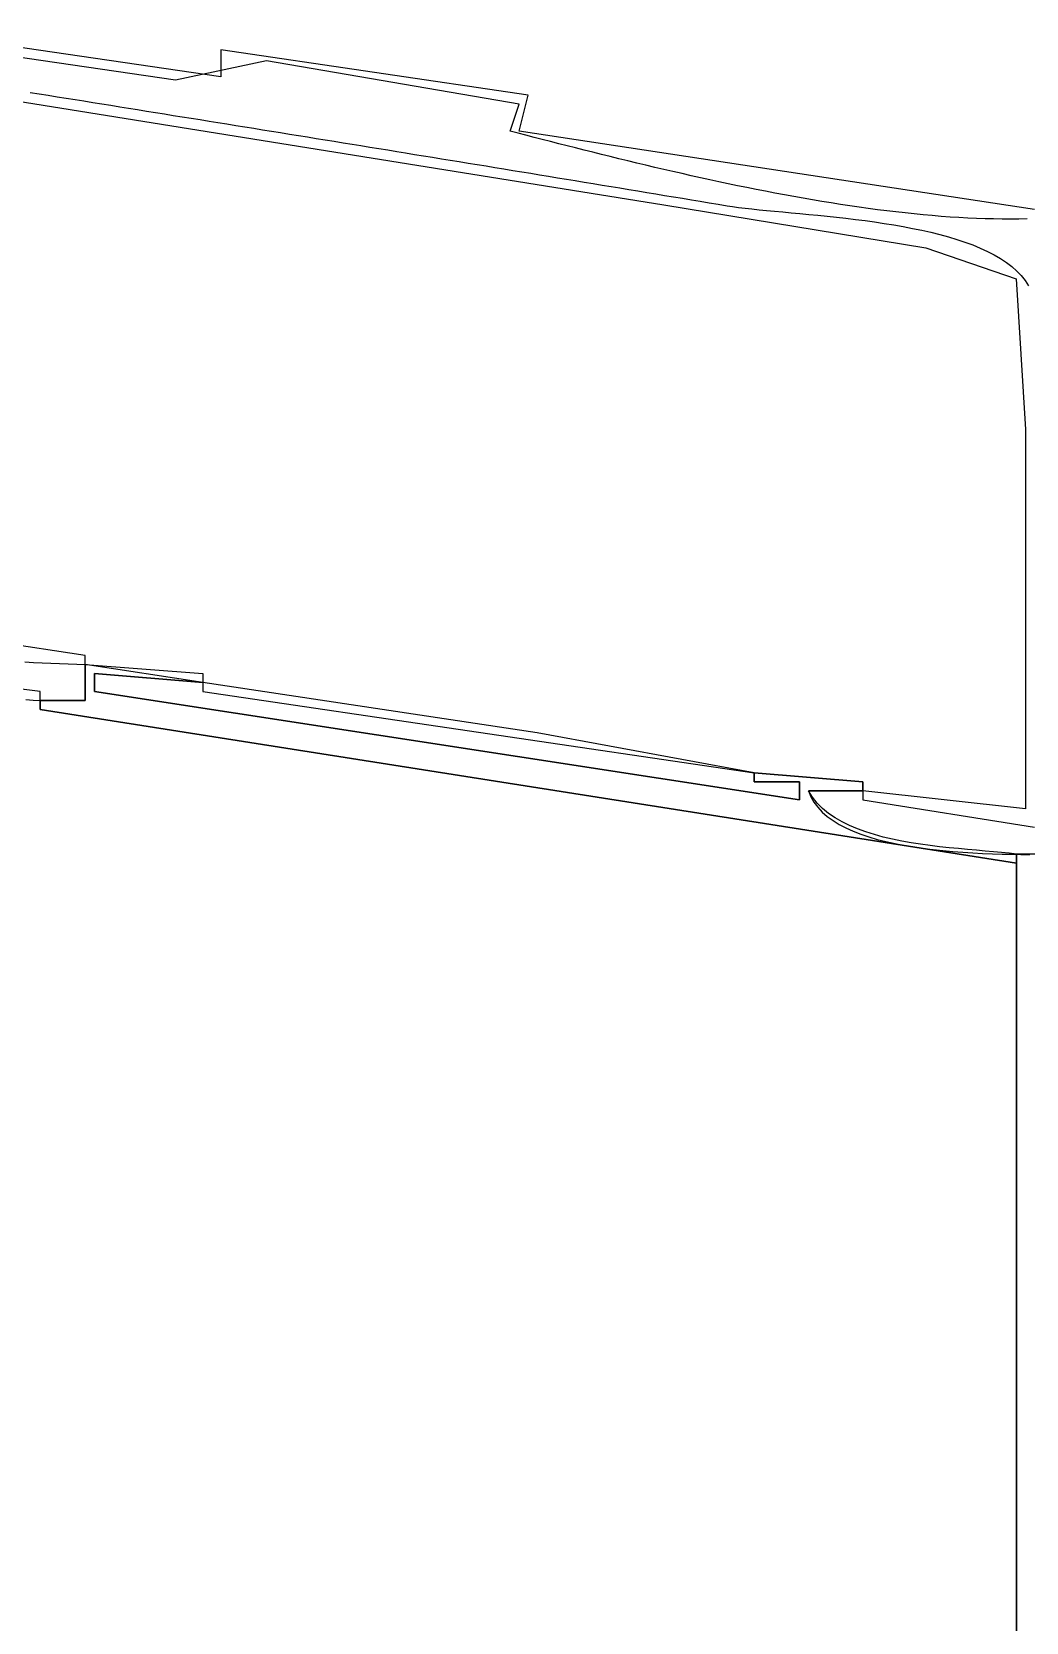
# Model space of a CAD drawing. Header units: metres. Extents: x 37 to 1169, y 29 to 746.
# Drawn here: x 522.1 to 632.1, y 417 to 593 of the extents above; entities that cross this region are included whole.
import ezdxf

# ---------------------------------------------------------------- set-up
doc = ezdxf.new("R2010")
doc.units = ezdxf.units.M

msp = doc.modelspace()

# ---------------------------------------------------------------- linework, layer by layer
for p, q in [((479, 592), (592, 573.8696)), ((537.9962, 587.6481), (508, 592)), ((543, 588), (509, 593)), ((548.0394, 589.7724), (537.9962, 587.6481)), ((577, 586), (543, 591)), ((543, 591), (543, 588)), ((576, 585), (548.0394, 589.7724)), ((521.9193, 586.299), (522.9078, 586.1402)), ((522.9078, 586.1402), (523.8963, 585.9813)), ((523.8963, 585.9813), (524.8848, 585.8225)), ((524.8848, 585.8225), (525.8733, 585.6637)), ((525.8733, 585.6637), (526.8618, 585.5048)), ((526.8618, 585.5048), (527.8503, 585.3459)), ((527.8503, 585.3459), (528.8388, 585.187)), ((528.8388, 585.187), (529.8274, 585.0281)), ((529.8274, 585.0281), (530.8159, 584.8691)), ((530.8159, 584.8691), (531.8044, 584.7101)), ((531.8044, 584.7101), (532.7929, 584.5511)), ((532.7929, 584.5511), (533.7815, 584.3921)), ((533.7815, 584.3921), (534.77, 584.233)), ((575, 582), (576, 585)), ((576, 582), (577, 586)), ((534.77, 584.233), (535.7585, 584.0739)), ((535.7585, 584.0739), (536.747, 583.9148)), ((536.747, 583.9148), (537.7355, 583.7556)), ((537.7355, 583.7556), (538.7241, 583.5964)), ((538.7241, 583.5964), (539.7126, 583.4372)), ((539.7126, 583.4372), (540.7011, 583.2779)), ((540.7011, 583.2779), (541.6896, 583.1186)), ((541.6896, 583.1186), (542.6781, 582.9593)), ((542.6781, 582.9593), (543.6666, 582.7999)), ((543.6666, 582.7999), (544.6551, 582.6404)), ((544.6551, 582.6404), (545.6435, 582.4809)), ((545.6435, 582.4809), (546.632, 582.3214)), ((546.632, 582.3214), (547.6205, 582.1618)), ((547.6205, 582.1618), (548.6089, 582.0021)), ((548.6089, 582.0021), (549.5974, 581.8424)), ((549.5974, 581.8424), (550.5859, 581.6827)), ((550.5859, 581.6827), (551.5743, 581.5228)), ((551.5743, 581.5228), (552.5627, 581.363)), ((552.5627, 581.363), (553.5511, 581.203)), ((553.5511, 581.203), (554.5395, 581.043)), ((554.5395, 581.043), (555.5279, 580.883)), ((555.5279, 580.883), (556.5163, 580.7229)), ((575.8693, 581.7751), (575, 582)), ((576.7494, 581.5478), (575.8693, 581.7751)), ((633, 573.3395), (576, 582)), ((577.6398, 581.3181), (576.7494, 581.5478)), ((578.5401, 581.0865), (577.6398, 581.3181)), ((579.4501, 580.8531), (578.5401, 581.0865)), ((580.3694, 580.6182), (579.4501, 580.8531)), ((556.5163, 580.7229), (557.5047, 580.5627)), ((557.5047, 580.5627), (558.4931, 580.4024)), ((558.4931, 580.4024), (559.4814, 580.2421)), ((559.4814, 580.2421), (560.4698, 580.0817)), ((560.4698, 580.0817), (561.4581, 579.9212)), ((561.4581, 579.9212), (562.4464, 579.7606)), ((562.4464, 579.7606), (563.4347, 579.6)), ((563.4347, 579.6), (564.423, 579.4393)), ((564.423, 579.4393), (565.4113, 579.2785)), ((565.4113, 579.2785), (566.3995, 579.1177)), ((566.3995, 579.1177), (567.3877, 578.9567)), ((581.2975, 580.382), (580.3694, 580.6182)), ((582.2343, 580.1447), (581.2975, 580.382)), ((583.1792, 579.9067), (582.2343, 580.1447)), ((584.132, 579.6681), (583.1792, 579.9067)), ((585.0923, 579.4291), (584.132, 579.6681)), ((586.0598, 579.1901), (585.0923, 579.4291)), ((587.0341, 578.9512), (586.0598, 579.1901)), ((567.3877, 578.9567), (568.376, 578.7957)), ((568.376, 578.7957), (569.3642, 578.6346)), ((569.3642, 578.6346), (570.3523, 578.4734)), ((570.3523, 578.4734), (571.3405, 578.3121)), ((571.3405, 578.3121), (572.3287, 578.1507)), ((572.3287, 578.1507), (573.3168, 577.9892)), ((573.3168, 577.9892), (574.3049, 577.8276)), ((574.3049, 577.8276), (575.293, 577.666)), ((575.293, 577.666), (576.2811, 577.5042)), ((576.2811, 577.5042), (577.2691, 577.3423)), ((577.2691, 577.3423), (578.2571, 577.1804)), ((588.0148, 578.7128), (587.0341, 578.9512)), ((589.0016, 578.475), (588.0148, 578.7128)), ((589.9941, 578.2381), (589.0016, 578.475)), ((590.9921, 578.0023), (589.9941, 578.2381)), ((591.9951, 577.768), (590.9921, 578.0023)), ((593.0027, 577.5352), (591.9951, 577.768)), ((594.0147, 577.3043), (593.0027, 577.5352)), ((595.0307, 577.0755), (594.0147, 577.3043)), ((578.2571, 577.1804), (579.2451, 577.0183)), ((579.2451, 577.0183), (580.2331, 576.8561)), ((580.2331, 576.8561), (581.2211, 576.6938)), ((581.2211, 576.6938), (582.209, 576.5315)), ((582.209, 576.5315), (583.1969, 576.369)), ((583.1969, 576.369), (584.1848, 576.2064)), ((584.1848, 576.2064), (585.1727, 576.0437)), ((585.1727, 576.0437), (586.1605, 575.8808)), ((586.1605, 575.8808), (587.1483, 575.7179)), ((587.1483, 575.7179), (588.1361, 575.5548)), ((588.1361, 575.5548), (589.1239, 575.3917)), ((596.0503, 576.849), (595.0307, 577.0755)), ((597.0732, 576.6251), (596.0503, 576.849)), ((598.099, 576.4041), (597.0732, 576.6251)), ((599.1274, 576.1861), (598.099, 576.4041)), ((600.1579, 575.9715), (599.1274, 576.1861)), ((601.1904, 575.7604), (600.1579, 575.9715)), ((602.2244, 575.5531), (601.1904, 575.7604)), ((603.2595, 575.3498), (602.2244, 575.5531)), ((589.1239, 575.3917), (590.1116, 575.2284)), ((590.1116, 575.2284), (591.0993, 575.0649)), ((591.0993, 575.0649), (592.087, 574.9014)), ((592, 573.8696), (621, 569.0803)), ((592.087, 574.9014), (593.0747, 574.7377)), ((593.0747, 574.7377), (594.0623, 574.574)), ((594.0623, 574.574), (595.0499, 574.41)), ((595.0499, 574.41), (596.0374, 574.246)), ((596.0374, 574.246), (597.025, 574.0818)), ((597.025, 574.0818), (598.0125, 573.9175)), ((598.0125, 573.9175), (599, 573.7531)), ((599, 573.7531), (599.61, 573.6583)), ((604.2954, 575.1509), (603.2595, 575.3498)), ((605.3318, 574.9564), (604.2954, 575.1509)), ((606.3683, 574.7668), (605.3318, 574.9564)), ((607.4045, 574.5821), (606.3683, 574.7668)), ((608.4402, 574.4027), (607.4045, 574.5821)), ((609.4749, 574.2288), (608.4402, 574.4027)), ((610.5082, 574.0606), (609.4749, 574.2288)), ((611.5399, 573.8984), (610.5082, 574.0606)), ((612.5696, 573.7424), (611.5399, 573.8984)), ((613.597, 573.5929), (612.5696, 573.7424)), ((599.61, 573.6583), (600.2716, 573.5679)), ((600.2716, 573.5679), (600.9818, 573.4807)), ((600.9818, 573.4807), (601.7374, 573.396)), ((601.7374, 573.396), (602.5351, 573.3129)), ((602.5351, 573.3129), (603.372, 573.2303)), ((603.372, 573.2303), (604.2448, 573.1474)), ((604.2448, 573.1474), (605.1504, 573.0634)), ((605.1504, 573.0634), (606.0857, 572.9772)), ((606.0857, 572.9772), (607.0474, 572.888)), ((607.0474, 572.888), (608.0326, 572.7949)), ((608.0326, 572.7949), (609.0379, 572.6969)), ((609.0379, 572.6969), (610.0603, 572.5932)), ((610.0603, 572.5932), (611.0966, 572.4829)), ((611.0966, 572.4829), (612.1437, 572.3649)), ((612.1437, 572.3649), (613.1985, 572.2385)), ((613.1985, 572.2385), (614.2577, 572.1028)), ((614.6216, 573.4501), (613.597, 573.5929)), ((614.2577, 572.1028), (615.3183, 571.9567)), ((615.6431, 573.3143), (614.6216, 573.4501)), ((616.6612, 573.1856), (615.6431, 573.3143)), ((617.6756, 573.0644), (616.6612, 573.1856)), ((618.6858, 572.9508), (617.6756, 573.0644)), ((619.6915, 572.8452), (618.6858, 572.9508)), ((620.6924, 572.7477), (619.6915, 572.8452)), ((621.6881, 572.6587), (620.6924, 572.7477)), ((622.6783, 572.5782), (621.6881, 572.6587)), ((623.6626, 572.5067), (622.6783, 572.5782)), ((624.6406, 572.4443), (623.6626, 572.5067)), ((625.6121, 572.3913), (624.6406, 572.4443)), ((626.5765, 572.3478), (625.6121, 572.3913)), ((627.5337, 572.3143), (626.5765, 572.3478)), ((628.4833, 572.2908), (627.5337, 572.3143)), ((629.4248, 572.2777), (628.4833, 572.2908)), ((630.3579, 572.2751), (629.4248, 572.2777)), ((631.2824, 572.2834), (630.3579, 572.2751)), ((632.1978, 572.3028), (631.2824, 572.2834)), ((615.3183, 571.9567), (616.3771, 571.7994)), ((616.3771, 571.7994), (617.431, 571.63)), ((617.431, 571.63), (618.4767, 571.4476)), ((618.4767, 571.4476), (619.5112, 571.2513)), ((619.5112, 571.2513), (620.5314, 571.0401)), ((620.5314, 571.0401), (621.534, 570.8132)), ((621.534, 570.8132), (622.516, 570.5696)), ((622.516, 570.5696), (623.4741, 570.3085)), ((623.4741, 570.3085), (624.4053, 570.0288)), ((621, 569.0803), (630.9722, 565.6829)), ((624.4053, 570.0288), (625.3064, 569.7299)), ((625.3064, 569.7299), (626.1742, 569.4106)), ((626.1742, 569.4106), (627.0057, 569.0701)), ((627.0057, 569.0701), (627.7976, 568.7075)), ((627.7976, 568.7075), (628.5469, 568.3219)), ((628.5469, 568.3219), (629.2503, 567.9124)), ((629.2503, 567.9124), (629.9047, 567.478)), ((629.9047, 567.478), (630.507, 567.0179)), ((630.507, 567.0179), (631.0541, 566.5311)), ((630.9722, 565.6829), (632, 549)), ((631.0541, 566.5311), (631.5428, 566.0168)), ((631.5428, 566.0168), (631.9699, 565.474)), ((631.9699, 565.474), (632.3323, 564.9018)), ((632, 549), (632, 507)), ((528, 524), (461, 534)), ((523, 520), (499, 523)), ((521.2954, 523.2761), (522.2646, 523.22)), ((522.2646, 523.22), (523.2302, 523.1694)), ((523.2302, 523.1694), (524.1921, 523.1242)), ((524.1921, 523.1242), (525.1501, 523.0846)), ((525.1501, 523.0846), (526.1042, 523.0506)), ((526.1042, 523.0506), (527.0542, 523.0224)), ((527.0542, 523.0224), (528, 523)), ((528, 523), (528, 524)), ((528, 519), (528, 523)), ((528, 523), (541, 522)), ((528, 523), (528, 519)), ((541, 521), (528, 523)), ((541, 521), (529, 522)), ((529, 522), (529, 520)), ((529, 520), (529, 522)), ((529, 522), (541, 521)), ((541, 522), (541, 521)), ((541, 521), (541, 520)), ((578, 515.4244), (541, 521)), ((523, 519), (523, 520)), ((529, 520), (607, 508)), ((607, 508), (529, 520)), ((541, 520), (602, 511)), ((521.4371, 519.1219), (522.2481, 519.0388)), ((522.2481, 519.0388), (523, 519)), ((523, 518), (523, 519)), ((523, 519), (528, 519)), ((528, 519), (523, 519)), ((523, 519), (523, 518)), ((631, 501), (523, 518)), ((523, 518), (631, 501)), ((602, 511), (578, 515.4244)), ((602, 510), (602, 511)), ((602, 511), (614, 510)), ((614, 510), (602, 511)), ((602, 511), (602, 510)), ((607, 510), (602, 510)), ((602, 510), (607, 510)), ((607, 508), (607, 510)), ((607, 510), (607, 508)), ((614, 509), (608, 509)), ((608, 509), (608.2628, 508.355)), ((608.4425, 508.299), (608, 509)), ((608, 509), (614, 509)), ((614, 510), (614, 509)), ((614, 509), (614, 510)), ((632, 507), (614, 509)), ((614, 509), (614, 508)), ((608.2628, 508.355), (608.6071, 507.7502)), ((608.9631, 507.6531), (608.4425, 508.299)), ((608.6071, 507.7502), (609.0286, 507.1845)), ((609.5562, 507.0596), (608.9631, 507.6531)), ((609.0286, 507.1845), (609.5233, 506.6565)), ((610.2166, 506.516), (609.5562, 507.0596)), ((614, 508), (633, 505)), ((609.5233, 506.6565), (610.0869, 506.1648)), ((610.0869, 506.1648), (610.7152, 505.7083)), ((610.9391, 506.0198), (610.2166, 506.516)), ((610.7152, 505.7083), (611.4042, 505.2857)), ((611.7181, 505.5683), (610.9391, 506.0198)), ((611.4042, 505.2857), (612.1496, 504.8957)), ((612.5485, 505.1591), (611.7181, 505.5683)), ((613.4249, 504.7895), (612.5485, 505.1591)), ((612.1496, 504.8957), (612.9472, 504.5369)), ((612.9472, 504.5369), (613.7929, 504.2082)), ((614.342, 504.457), (613.4249, 504.7895)), ((613.7929, 504.2082), (614.6826, 503.9081)), ((615.2945, 504.159), (614.342, 504.457)), ((614.6826, 503.9081), (615.612, 503.6356)), ((616.277, 503.893), (615.2945, 504.159)), ((615.612, 503.6356), (616.577, 503.3892)), ((617.2842, 503.6564), (616.277, 503.893)), ((616.577, 503.3892), (617.5733, 503.1677)), ((618.3108, 503.4467), (617.2842, 503.6564)), ((619.3515, 503.2613), (618.3108, 503.4467)), ((617.5733, 503.1677), (618.597, 502.9698)), ((618.597, 502.9698), (619.6436, 502.7943)), ((620.4009, 503.0976), (619.3515, 503.2613)), ((619.6436, 502.7943), (620.7092, 502.6398)), ((621.4538, 502.9531), (620.4009, 503.0976)), ((620.7092, 502.6398), (621.7895, 502.505)), ((622.5047, 502.8253), (621.4538, 502.9531)), ((621.7895, 502.505), (622.8804, 502.3888)), ((623.5485, 502.7114), (622.5047, 502.8253)), ((622.8804, 502.3888), (623.9777, 502.2897)), ((624.5797, 502.6091), (623.5485, 502.7114)), ((623.9777, 502.2897), (625.0771, 502.2066)), ((625.593, 502.5157), (624.5797, 502.6091)), ((625.0771, 502.2066), (626.1747, 502.1381)), ((626.5832, 502.4288), (625.593, 502.5157)), ((626.1747, 502.1381), (627.2661, 502.083)), ((627.5448, 502.3456), (626.5832, 502.4288)), ((627.2661, 502.083), (628.3472, 502.04)), ((628.4727, 502.2637), (627.5448, 502.3456)), ((628.3472, 502.04), (629.4138, 502.0078)), ((629.3613, 502.1805), (628.4727, 502.2637)), ((630.2055, 502.0934), (629.3613, 502.1805)), ((629.4138, 502.0078), (630.4618, 501.9851)), ((631, 502), (630.2055, 502.0934)), ((630.4618, 501.9851), (631.4871, 501.9706)), ((631, 501), (631, 502)), ((631, 502), (631, 204)), ((635, 502), (631, 502)), ((631.4871, 501.9706), (632.4853, 501.9631)), ((631, 205), (631, 501))]:
    msp.add_line(p, q)

doc.saveas('drawing.dxf')
